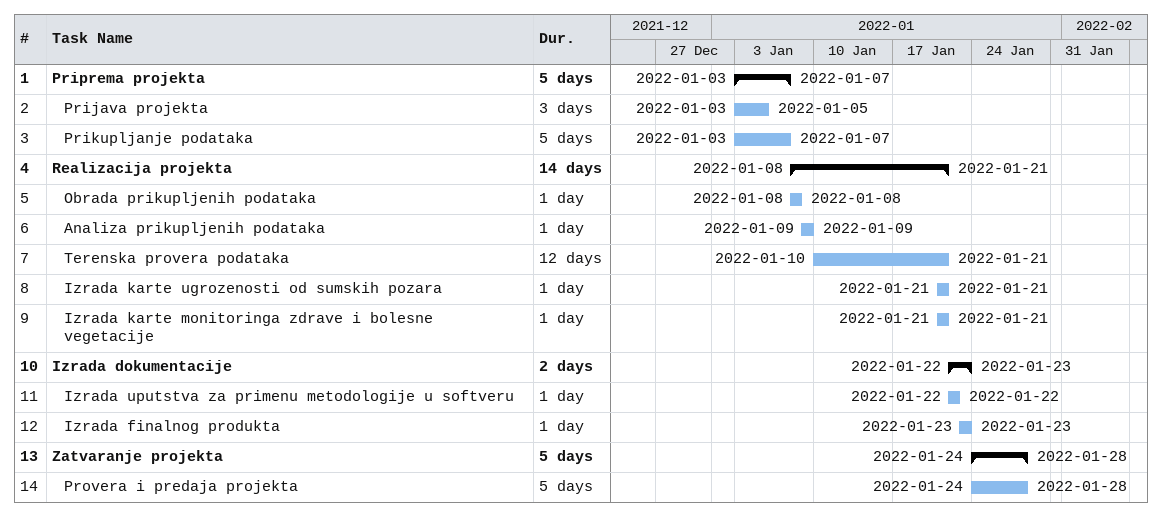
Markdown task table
| ID | Level | Task | Duration | Start | Finish |
|---|---|---|---|---|---|
| 1 | 1 | **Priprema projekta** | 5d | 2022-01-03 | 2022-01-07 |
| 2 | 2 | Prijava projekta | 3d | 2022-01-03 | 2022-01-05 |
| 3 | 2 | Prikupljanje podataka | 5d | 2022-01-03 | 2022-01-07 |
| 4 | 1 | **Realizacija projekta** | 14d | 2022-01-08 | 2022-01-21 |
| 5 | 2 | Obrada prikupljenih podataka | 1d | 2022-01-08 | 2022-01-08 |
| 6 | 2 | Analiza prikupljenih podataka | 1d | 2022-01-09 | 2022-01-09 |
| 7 | 2 | Terenska provera podataka | 12d | 2022-01-10 | 2022-01-21 |
| 8 | 2 | Izrada karte ugrozenosti od sumskih pozara | 1d | 2022-01-21 | 2022-01-21 |
| 9 | 2 | Izrada karte monitoringa zdrave i bolesne vegetacije | 1d | 2022-01-21 | 2022-01-21 |
| 10 | 1 | **Izrada dokumentacije** | 2d | 2022-01-22 | 2022-01-23 |
| 11 | 2 | Izrada uputstva za primenu metodologije u softveru | 1d | 2022-01-22 | 2022-01-22 |
| 12 | 2 | Izrada finalnog produkta | 1d | 2022-01-23 | 2022-01-23 |
| 13 | 1 | **Zatvaranje projekta** | 5d | 2022-01-24 | 2022-01-28 |
| 14 | 2 | Provera i predaja projekta | 5d | 2022-01-24 | 2022-01-28 |
